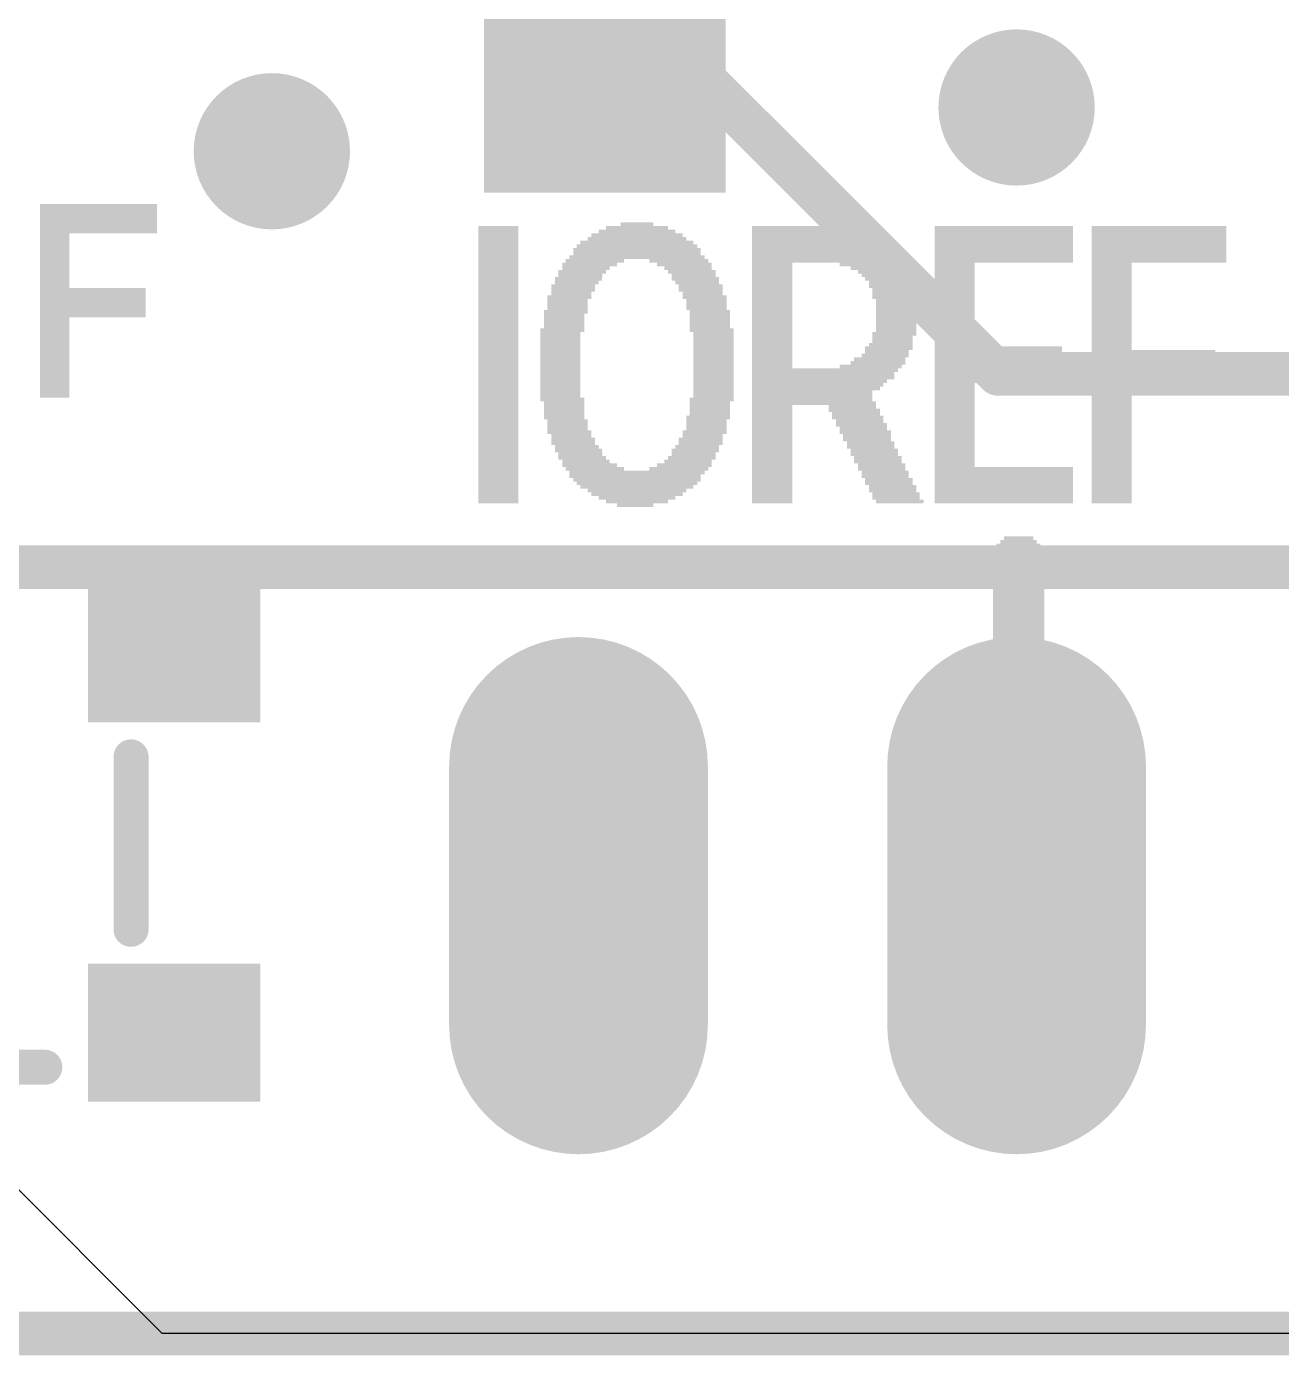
# Model space of a CAD drawing. Extents: x -3.3 to 68.7, y -0.1 to 53.5.
# Drawn here: x 24.74 to 32.02, y -0.13 to 7.58 of the extents above; entities that cross this region are included whole.
import ezdxf

# ---------------------------------------------------------------- set-up
doc = ezdxf.new("R2010")
doc.units = 0
for name, color, linetype in [('1', 12, 'CONTINUOUS'), ('16', 5, 'CONTINUOUS'), ('17', 110, 'CONTINUOUS'), ('18', 3, 'CONTINUOUS'), ('20', 53, 'CONTINUOUS'), ('200', 4, 'CONTINUOUS'), ('21', 40, 'CONTINUOUS')]:
    doc.layers.add(name, color=color, linetype=linetype)

# ---------------------------------------------------------------- blocks, each defined once
blk = doc.blocks.new('RECT')
blk.add_solid([(-0.5, -0.5), (0.5, -0.5), (-0.5, 0.5), (0.5, 0.5)])
blk = doc.blocks.new('LONGP100')
at = {"const_width": 1}
blk.add_lwpolyline([(-0.5, 0), (0.5, 0)], dxfattribs=at)
at = {"const_width": 0.5}
for points in [[(-0.5, 0.25, 1), (-0.5, -0.25)], [(0.5, -0.25, 1), (0.5, 0.25)]]:
    blk.add_lwpolyline(points, format="xyb", dxfattribs=at)
blk = doc.blocks.new('ROUNDV')
at = {"const_width": 0.5}
blk.add_lwpolyline([(0, -0.25, 1), (0, 0.25, 1), (0, -0.25)], format="xyb", dxfattribs=at)

msp = doc.modelspace()

# ---------------------------------------------------------------- linework, layer by layer
at = {"layer": '1', "const_width": 0.254}
msp.add_lwpolyline([(68.58, 0), (0, 0)], dxfattribs=at)
at = {"layer": '16', "const_width": 0.254}
for points in [[(30.3744, 5.5666), (25.3786, 10.5624)], [(38.989, 5.5666), (30.3744, 5.5666)], [(30.48, 4.445), (21.463, 4.445)], [(30.48, 2.54), (30.48, 4.445)], [(35.433, 4.445), (30.48, 4.445)], [(68.58, 0), (0, 0)]]:
    msp.add_lwpolyline(points, dxfattribs=at)
at = {"layer": '16', "const_width": 0.127}
for points in [[(30.3744, 5.6301, 1), (30.3744, 5.5031)], [(30.3295, 5.5217, 1), (30.4193, 5.6115)], [(30.5435, 4.445, 1), (30.4165, 4.445)], [(30.48, 4.5085, 1), (30.48, 4.3815)], [(30.48, 4.3815, 1), (30.48, 4.5085)], [(30.4165, 2.54, 1), (30.5435, 2.54)]]:
    msp.add_lwpolyline(points, format="xyb", dxfattribs=at)
at = {"layer": '20'}
for p, q in [((25.527, 0), (24.384, 1.143)), ((65.04, 0), (25.527, 0))]:
    msp.add_line(p, q, dxfattribs=at)
at = {"layer": '21', "const_width": 0.2032}
for points in [[(25.3456, 3.3448), (25.3456, 2.3448)], [(19.0456, 1.5448), (24.8456, 1.5448)]]:
    msp.add_lwpolyline(points, dxfattribs=at)
at = {"layer": '21', "const_width": 0.1016}
for points in [[(25.3964, 3.3448, 1), (25.2948, 3.3448)], [(25.2948, 2.3448, 1), (25.3964, 2.3448)], [(24.8456, 1.494, 1), (24.8456, 1.5956)]]:
    msp.add_lwpolyline(points, format="xyb", dxfattribs=at)

# ---------------------------------------------------------------- block references
at = {"layer": '1', "xscale": 3.556, "yscale": 1.4, "rotation": 90}
msp.add_blockref('RECT', (28.0924, 8.395), dxfattribs=at)
at = {"layer": '1', "yscale": 0.8}
for p in [(25.5956, 3.9448), (25.5956, 1.7448)]:
    msp.add_blockref('RECT', p, dxfattribs=at)
at = {"layer": '17', "xscale": 1.5, "yscale": 1.5, "rotation": 90}
for p in [(27.94, 2.54), (27.94, 2.54), (30.48, 2.54), (30.48, 2.54)]:
    msp.add_blockref('LONGP100', p, dxfattribs=at)
at = {"layer": '18', "xscale": 0.9064, "yscale": 0.9064}
for p in [(30.48, 7.112), (30.48, 7.112), (26.162, 6.858), (26.162, 6.858)]:
    msp.add_blockref('ROUNDV', p, dxfattribs=at)
at = {"layer": '200'}
for p, xscale, yscale in [((25.1574, 6.5405), 0.6782, 0.0213), ((25.1574, 6.5193), 0.6782, 0.0211), ((25.1574, 6.4982), 0.6782, 0.0211), ((25.1574, 6.477), 0.6782, 0.0213), ((25.1574, 6.4558), 0.6782, 0.0211), ((25.1574, 6.4347), 0.6782, 0.0211), ((25.1574, 6.4135), 0.6782, 0.0213), ((25.1574, 6.3923), 0.6782, 0.0211), ((27.4752, 6.4135), 0.2337, 0.0213), ((27.4752, 6.3923), 0.2337, 0.0211), ((28.2791, 6.3923), 0.4445, 0.0211), ((28.2791, 6.4135), 0.3581, 0.0213), ((28.2791, 6.4347), 0.1905, 0.0211), ((29.2214, 6.4135), 0.5512, 0.0213), ((29.2633, 6.3923), 0.635, 0.0211), ((30.4063, 6.4135), 0.8026, 0.0213), ((30.4063, 6.3923), 0.8026, 0.0211), ((31.3055, 6.4135), 0.7823, 0.0213), ((31.3055, 6.3923), 0.7823, 0.0211), ((24.9034, 6.3712), 0.1702, 0.0211), ((24.9034, 6.35), 0.1702, 0.0213), ((24.9034, 6.3288), 0.1702, 0.0211), ((27.4752, 6.3712), 0.2337, 0.0211), ((27.4752, 6.35), 0.2337, 0.0213), ((27.4752, 6.3288), 0.2337, 0.0211), ((28.2778, 6.3288), 0.6553, 0.0211), ((28.2791, 6.35), 0.5715, 0.0213), ((28.2791, 6.3712), 0.5309, 0.0211), ((29.3268, 6.3288), 0.762, 0.0211), ((29.2951, 6.3712), 0.6985, 0.0211), ((29.3167, 6.35), 0.7417, 0.0213), ((30.4063, 6.3712), 0.8026, 0.0211), ((30.4063, 6.35), 0.8026, 0.0213), ((30.4063, 6.3288), 0.8026, 0.0211), ((31.3055, 6.3712), 0.7823, 0.0211), ((31.3055, 6.35), 0.7823, 0.0213), ((31.3055, 6.3288), 0.7823, 0.0211), ((24.9034, 6.3077), 0.1702, 0.0211), ((24.9034, 6.2865), 0.1702, 0.0213), ((24.9034, 6.2653), 0.1702, 0.0211), ((24.9034, 6.2442), 0.1702, 0.0211), ((27.4752, 6.3077), 0.2337, 0.0211), ((27.4752, 6.2865), 0.2337, 0.0213), ((27.4752, 6.2653), 0.2337, 0.0211), ((27.4752, 6.2442), 0.2337, 0.0211), ((28.2791, 6.2442), 0.7849, 0.0211), ((28.2791, 6.2865), 0.7391, 0.0213), ((28.2791, 6.2653), 0.7391, 0.0211), ((28.2791, 6.3077), 0.6985, 0.0211), ((29.3484, 6.3077), 0.8052, 0.0211), ((29.3586, 6.2865), 0.8255, 0.0213), ((29.3688, 6.2653), 0.8458, 0.0211), ((29.3688, 6.2442), 0.8458, 0.0211), ((30.4063, 6.3077), 0.8026, 0.0211), ((30.4063, 6.2865), 0.8026, 0.0213), ((30.4063, 6.2653), 0.8026, 0.0211), ((30.4063, 6.2442), 0.8026, 0.0211), ((31.3055, 6.3077), 0.7823, 0.0211), ((31.3055, 6.2865), 0.7823, 0.0213), ((31.3055, 6.2653), 0.7823, 0.0211), ((31.3055, 6.2442), 0.7823, 0.0211), ((24.9034, 6.223), 0.1702, 0.0213), ((24.9034, 6.2018), 0.1702, 0.0211), ((24.9034, 6.1807), 0.1702, 0.0211), ((24.9034, 6.1595), 0.1702, 0.0213), ((27.4752, 6.223), 0.2337, 0.0213), ((27.4752, 6.2018), 0.2337, 0.0211), ((27.4752, 6.1807), 0.2337, 0.0211), ((27.4752, 6.1595), 0.2337, 0.0213), ((27.9616, 6.1595), 0.2769, 0.0213), ((28.0048, 6.2018), 0.3175, 0.0211), ((27.9832, 6.1807), 0.2743, 0.0211), ((28.0353, 6.223), 0.3378, 0.0213), ((28.5217, 6.223), 0.3404, 0.0213), ((28.5534, 6.2018), 0.3175, 0.0211), ((28.575, 6.1807), 0.2743, 0.0211), ((28.5966, 6.1595), 0.2769, 0.0213), ((29.3802, 6.223), 0.8687, 0.0213), ((29.0627, 6.2018), 0.2337, 0.0211), ((29.0627, 6.1807), 0.2337, 0.0211), ((29.0627, 6.1595), 0.2337, 0.0213), ((29.6443, 6.2018), 0.381, 0.0211), ((29.6761, 6.1807), 0.3175, 0.0211), ((29.7078, 6.1595), 0.2946, 0.0213), ((30.4063, 6.223), 0.8026, 0.0213), ((30.1206, 6.2018), 0.2311, 0.0211), ((30.1206, 6.1807), 0.2311, 0.0211), ((30.1206, 6.1595), 0.2311, 0.0213), ((31.3055, 6.223), 0.7823, 0.0213), ((31.0312, 6.2018), 0.2337, 0.0211), ((31.0312, 6.1807), 0.2337, 0.0211), ((31.0312, 6.1595), 0.2337, 0.0213), ((24.9034, 6.1383), 0.1702, 0.0211), ((24.9034, 6.1172), 0.1702, 0.0211), ((24.9034, 6.096), 0.1702, 0.0213), ((27.4752, 6.1383), 0.2337, 0.0211), ((27.4752, 6.1172), 0.2337, 0.0211), ((27.4752, 6.096), 0.2337, 0.0213), ((27.9298, 6.096), 0.254, 0.0213), ((27.94, 6.1172), 0.2743, 0.0211), ((27.9502, 6.1383), 0.254, 0.0211), ((28.608, 6.1383), 0.254, 0.0211), ((28.6182, 6.1172), 0.2743, 0.0211), ((28.6283, 6.096), 0.254, 0.0213), ((29.0627, 6.1383), 0.2337, 0.0211), ((29.0627, 6.1172), 0.2337, 0.0211), ((29.0627, 6.096), 0.2337, 0.0213), ((29.718, 6.1383), 0.2743, 0.0211), ((29.7396, 6.1172), 0.2769, 0.0211), ((29.751, 6.096), 0.254, 0.0213), ((30.1206, 6.1383), 0.2311, 0.0211), ((30.1206, 6.1172), 0.2311, 0.0211), ((30.1206, 6.096), 0.2311, 0.0213), ((31.0312, 6.1383), 0.2337, 0.0211), ((31.0312, 6.1172), 0.2337, 0.0211), ((31.0312, 6.096), 0.2337, 0.0213), ((24.9034, 6.0748), 0.1702, 0.0211), ((25.1244, 6.0537), 0.6121, 0.0211), ((25.1244, 6.0325), 0.6121, 0.0213), ((25.1244, 6.0113), 0.6121, 0.0211), ((27.4752, 6.0748), 0.2337, 0.0211), ((27.4752, 6.0537), 0.2337, 0.0211), ((27.4752, 6.0325), 0.2337, 0.0213), ((27.4752, 6.0113), 0.2337, 0.0211), ((27.8867, 6.0113), 0.254, 0.0211), ((27.9095, 6.0748), 0.254, 0.0211), ((27.9095, 6.0537), 0.254, 0.0211), ((27.8981, 6.0325), 0.2311, 0.0213), ((28.6487, 6.0748), 0.254, 0.0211), ((28.6487, 6.0537), 0.254, 0.0211), ((28.6715, 6.0113), 0.254, 0.0211), ((28.6601, 6.0325), 0.2311, 0.0213), ((29.0627, 6.0748), 0.2337, 0.0211), ((29.0627, 6.0537), 0.2337, 0.0211), ((29.0627, 6.0325), 0.2337, 0.0213), ((29.0627, 6.0113), 0.2337, 0.0211), ((29.751, 6.0748), 0.254, 0.0211), ((29.7612, 6.0537), 0.2337, 0.0211), ((29.7713, 6.0325), 0.254, 0.0213), ((29.7713, 6.0113), 0.254, 0.0211), ((30.1206, 6.0748), 0.2311, 0.0211), ((30.1206, 6.0537), 0.2311, 0.0211), ((30.1206, 6.0325), 0.2311, 0.0213), ((30.1206, 6.0113), 0.2311, 0.0211), ((31.0312, 6.0748), 0.2337, 0.0211), ((31.0312, 6.0537), 0.2337, 0.0211), ((31.0312, 6.0325), 0.2337, 0.0213), ((31.0312, 6.0113), 0.2337, 0.0211), ((25.1244, 5.9902), 0.6121, 0.0211), ((25.1244, 5.969), 0.6121, 0.0213), ((25.1244, 5.9478), 0.6121, 0.0211), ((25.1244, 5.9267), 0.6121, 0.0211), ((27.4752, 5.9902), 0.2337, 0.0211), ((27.4752, 5.969), 0.2337, 0.0213), ((27.4752, 5.9478), 0.2337, 0.0211), ((27.4752, 5.9267), 0.2337, 0.0211), ((27.8663, 5.9267), 0.254, 0.0211), ((27.8765, 5.9902), 0.2337, 0.0211), ((27.8765, 5.969), 0.2337, 0.0213), ((27.8765, 5.9478), 0.2337, 0.0211), ((28.6817, 5.9902), 0.2337, 0.0211), ((28.6817, 5.969), 0.2337, 0.0213), ((28.6817, 5.9478), 0.2337, 0.0211), ((28.702, 5.9267), 0.2337, 0.0211), ((29.0627, 5.9902), 0.2337, 0.0211), ((29.0627, 5.969), 0.2337, 0.0213), ((29.0627, 5.9478), 0.2337, 0.0211), ((29.0627, 5.9267), 0.2337, 0.0211), ((29.7815, 5.9902), 0.2337, 0.0211), ((29.7815, 5.969), 0.2337, 0.0213), ((29.7815, 5.9478), 0.2337, 0.0211), ((29.7815, 5.9267), 0.2337, 0.0211), ((30.1206, 5.9902), 0.2311, 0.0211), ((30.1206, 5.969), 0.2311, 0.0213), ((30.1206, 5.9478), 0.2311, 0.0211), ((30.1206, 5.9267), 0.2311, 0.0211), ((31.0312, 5.9902), 0.2337, 0.0211), ((31.0312, 5.969), 0.2337, 0.0213), ((31.0312, 5.9478), 0.2337, 0.0211), ((31.0312, 5.9267), 0.2337, 0.0211), ((24.9034, 5.8843), 0.1702, 0.0211), ((24.9034, 5.8632), 0.1702, 0.0211), ((25.1244, 5.9055), 0.6121, 0.0213), ((27.4752, 5.9055), 0.2337, 0.0213), ((27.4752, 5.8843), 0.2337, 0.0211), ((27.4752, 5.8632), 0.2337, 0.0211), ((27.8562, 5.9055), 0.2337, 0.0213), ((27.8562, 5.8843), 0.2337, 0.0211), ((27.8562, 5.8632), 0.2337, 0.0211), ((28.702, 5.9055), 0.2337, 0.0213), ((28.702, 5.8843), 0.2337, 0.0211), ((28.702, 5.8632), 0.2337, 0.0211), ((29.0627, 5.9055), 0.2337, 0.0213), ((29.0627, 5.8843), 0.2337, 0.0211), ((29.0627, 5.8632), 0.2337, 0.0211), ((29.7815, 5.9055), 0.2337, 0.0213), ((29.7815, 5.8843), 0.2337, 0.0211), ((29.7815, 5.8632), 0.2337, 0.0211), ((30.1206, 5.9055), 0.2311, 0.0213), ((30.1206, 5.8843), 0.2311, 0.0211), ((30.1206, 5.8632), 0.2311, 0.0211), ((31.0312, 5.9055), 0.2337, 0.0213), ((31.0312, 5.8843), 0.2337, 0.0211), ((31.0312, 5.8632), 0.2337, 0.0211), ((24.9034, 5.842), 0.1702, 0.0213), ((24.9034, 5.8208), 0.1702, 0.0211), ((24.9034, 5.7997), 0.1702, 0.0211), ((24.9034, 5.7785), 0.1702, 0.0213), ((27.4752, 5.842), 0.2337, 0.0213), ((27.4752, 5.8208), 0.2337, 0.0211), ((27.4752, 5.7997), 0.2337, 0.0211), ((27.4752, 5.7785), 0.2337, 0.0213), ((27.846, 5.8208), 0.254, 0.0211), ((27.8346, 5.7997), 0.2311, 0.0211), ((27.8346, 5.7785), 0.2311, 0.0213), ((27.8562, 5.842), 0.2337, 0.0213), ((28.702, 5.842), 0.2337, 0.0213), ((28.7122, 5.8208), 0.254, 0.0211), ((28.7223, 5.7997), 0.2337, 0.0211), ((28.7223, 5.7785), 0.2337, 0.0213), ((29.0627, 5.842), 0.2337, 0.0213), ((29.0627, 5.8208), 0.2337, 0.0211), ((29.0627, 5.7997), 0.2337, 0.0211), ((29.0627, 5.7785), 0.2337, 0.0213), ((29.7713, 5.7997), 0.254, 0.0211), ((29.7612, 5.7785), 0.2337, 0.0213), ((29.7815, 5.842), 0.2337, 0.0213), ((29.7815, 5.8208), 0.2337, 0.0211), ((30.1206, 5.842), 0.2311, 0.0213), ((30.1206, 5.8208), 0.2311, 0.0211), ((30.1206, 5.7997), 0.2311, 0.0211), ((30.1206, 5.7785), 0.2311, 0.0213), ((31.0312, 5.842), 0.2337, 0.0213), ((31.0312, 5.8208), 0.2337, 0.0211), ((31.0312, 5.7997), 0.2337, 0.0211), ((31.0312, 5.7785), 0.2337, 0.0213), ((24.9034, 5.7573), 0.1702, 0.0211), ((24.9034, 5.7362), 0.1702, 0.0211), ((24.9034, 5.715), 0.1702, 0.0213), ((24.9034, 5.6938), 0.1702, 0.0211), ((27.4752, 5.7573), 0.2337, 0.0211), ((27.4752, 5.7362), 0.2337, 0.0211), ((27.4752, 5.715), 0.2337, 0.0213), ((27.4752, 5.6938), 0.2337, 0.0211), ((27.8346, 5.7573), 0.2311, 0.0211), ((27.8346, 5.7362), 0.2311, 0.0211), ((27.8346, 5.715), 0.2311, 0.0213), ((27.8346, 5.6938), 0.2311, 0.0211), ((28.7223, 5.7573), 0.2337, 0.0211), ((28.7223, 5.7362), 0.2337, 0.0211), ((28.7223, 5.715), 0.2337, 0.0213), ((28.7223, 5.6938), 0.2337, 0.0211), ((29.0627, 5.7573), 0.2337, 0.0211), ((29.0627, 5.7362), 0.2337, 0.0211), ((29.0627, 5.715), 0.2337, 0.0213), ((29.0627, 5.6938), 0.2337, 0.0211), ((29.7396, 5.715), 0.2769, 0.0213), ((29.7282, 5.6938), 0.254, 0.0211), ((29.751, 5.7362), 0.254, 0.0211), ((29.7612, 5.7573), 0.2337, 0.0211), ((30.1206, 5.7573), 0.2311, 0.0211), ((30.1206, 5.7362), 0.2311, 0.0211), ((30.3746, 5.715), 0.7391, 0.0213), ((30.3746, 5.6938), 0.7391, 0.0211), ((31.0312, 5.7573), 0.2337, 0.0211), ((31.0312, 5.7362), 0.2337, 0.0211), ((31.0312, 5.715), 0.2337, 0.0213), ((31.2738, 5.6938), 0.7188, 0.0211), ((24.9034, 5.6727), 0.1702, 0.0211), ((24.9034, 5.6515), 0.1702, 0.0213), ((24.9034, 5.6303), 0.1702, 0.0211), ((27.4752, 5.6727), 0.2337, 0.0211), ((27.4752, 5.6515), 0.2337, 0.0213), ((27.4752, 5.6303), 0.2337, 0.0211), ((27.8346, 5.6727), 0.2311, 0.0211), ((27.8346, 5.6515), 0.2311, 0.0213), ((27.8346, 5.6303), 0.2311, 0.0211), ((28.7223, 5.6727), 0.2337, 0.0211), ((28.7223, 5.6515), 0.2337, 0.0213), ((28.7223, 5.6303), 0.2337, 0.0211), ((29.0627, 5.6727), 0.2337, 0.0211), ((29.0627, 5.6515), 0.2337, 0.0213), ((29.0627, 5.6303), 0.2337, 0.0211), ((29.6761, 5.6303), 0.3175, 0.0211), ((29.6863, 5.6515), 0.2972, 0.0213), ((29.718, 5.6727), 0.2743, 0.0211), ((30.3746, 5.6727), 0.7391, 0.0211), ((30.3746, 5.6515), 0.7391, 0.0213), ((30.3746, 5.6303), 0.7391, 0.0211), ((31.2738, 5.6727), 0.7188, 0.0211), ((31.2738, 5.6515), 0.7188, 0.0213), ((31.2738, 5.6303), 0.7188, 0.0211), ((24.9034, 5.6092), 0.1702, 0.0211), ((24.9034, 5.588), 0.1702, 0.0213), ((24.9034, 5.5668), 0.1702, 0.0211), ((24.9034, 5.5457), 0.1702, 0.0211), ((27.4752, 5.6092), 0.2337, 0.0211), ((27.4752, 5.588), 0.2337, 0.0213), ((27.4752, 5.5668), 0.2337, 0.0211), ((27.4752, 5.5457), 0.2337, 0.0211), ((27.8346, 5.6092), 0.2311, 0.0211), ((27.8346, 5.588), 0.2311, 0.0213), ((27.8346, 5.5668), 0.2311, 0.0211), ((27.8346, 5.5457), 0.2311, 0.0211), ((28.7223, 5.6092), 0.2337, 0.0211), ((28.7223, 5.588), 0.2337, 0.0213), ((28.7223, 5.5668), 0.2337, 0.0211), ((28.7223, 5.5457), 0.2337, 0.0211), ((29.0627, 5.6092), 0.2337, 0.0211), ((29.3688, 5.588), 0.8458, 0.0213), ((29.3586, 5.5668), 0.8255, 0.0211), ((29.3586, 5.5457), 0.8255, 0.0211), ((29.6342, 5.6092), 0.3607, 0.0211), ((30.3746, 5.6092), 0.7391, 0.0211), ((30.3746, 5.588), 0.7391, 0.0213), ((30.3746, 5.5668), 0.7391, 0.0211), ((30.3746, 5.5457), 0.7391, 0.0211), ((31.2738, 5.6092), 0.7188, 0.0211), ((31.2738, 5.588), 0.7188, 0.0213), ((31.2738, 5.5668), 0.7188, 0.0211), ((31.2738, 5.5457), 0.7188, 0.0211), ((24.9034, 5.5245), 0.1702, 0.0213), ((24.9034, 5.5033), 0.1702, 0.0211), ((24.9034, 5.4822), 0.1702, 0.0211), ((27.4752, 5.5245), 0.2337, 0.0213), ((27.4752, 5.5033), 0.2337, 0.0211), ((27.4752, 5.4822), 0.2337, 0.0211), ((27.8346, 5.5245), 0.2311, 0.0213), ((27.8346, 5.5033), 0.2311, 0.0211), ((27.8346, 5.4822), 0.2311, 0.0211), ((28.7223, 5.5245), 0.2337, 0.0213), ((28.7223, 5.5033), 0.2337, 0.0211), ((28.7223, 5.4822), 0.2337, 0.0211), ((29.3268, 5.5033), 0.762, 0.0211), ((29.337, 5.5245), 0.7823, 0.0213), ((29.3167, 5.4822), 0.7417, 0.0211), ((30.3746, 5.5245), 0.7391, 0.0213), ((30.1206, 5.5033), 0.2311, 0.0211), ((30.1206, 5.4822), 0.2311, 0.0211), ((31.0312, 5.4822), 0.2337, 0.0211), ((31.2738, 5.5245), 0.7188, 0.0213), ((31.2738, 5.5033), 0.7188, 0.0211), ((24.9034, 5.461), 0.1702, 0.0213), ((24.9034, 5.4398), 0.1702, 0.0211), ((27.4752, 5.461), 0.2337, 0.0213), ((27.4752, 5.4398), 0.2337, 0.0211), ((27.4752, 5.4187), 0.2337, 0.0211), ((27.4752, 5.3975), 0.2337, 0.0213), ((27.8346, 5.461), 0.2311, 0.0213), ((27.8346, 5.4398), 0.2311, 0.0211), ((27.846, 5.4187), 0.254, 0.0211), ((27.8562, 5.3975), 0.2337, 0.0213), ((28.7122, 5.4187), 0.254, 0.0211), ((28.702, 5.3975), 0.2337, 0.0213), ((28.7223, 5.461), 0.2337, 0.0213), ((28.7223, 5.4398), 0.2337, 0.0211), ((29.2951, 5.461), 0.6985, 0.0213), ((29.2951, 5.4398), 0.6985, 0.0211), ((29.2951, 5.4187), 0.6985, 0.0211), ((29.3053, 5.3975), 0.7188, 0.0213), ((30.1206, 5.461), 0.2311, 0.0213), ((30.1206, 5.4398), 0.2311, 0.0211), ((30.1206, 5.4187), 0.2311, 0.0211), ((30.1206, 5.3975), 0.2311, 0.0213), ((31.0312, 5.461), 0.2337, 0.0213), ((31.0312, 5.4398), 0.2337, 0.0211), ((31.0312, 5.4187), 0.2337, 0.0211), ((31.0312, 5.3975), 0.2337, 0.0213), ((27.4752, 5.3763), 0.2337, 0.0211), ((27.4752, 5.3552), 0.2337, 0.0211), ((27.4752, 5.334), 0.2337, 0.0213), ((27.4752, 5.3128), 0.2337, 0.0211), ((27.8562, 5.3763), 0.2337, 0.0211), ((27.8562, 5.3552), 0.2337, 0.0211), ((27.8562, 5.334), 0.2337, 0.0213), ((27.8562, 5.3128), 0.2337, 0.0211), ((28.6918, 5.3128), 0.254, 0.0211), ((28.702, 5.3763), 0.2337, 0.0211), ((28.702, 5.3552), 0.2337, 0.0211), ((28.702, 5.334), 0.2337, 0.0213), ((29.0627, 5.3763), 0.2337, 0.0211), ((29.0627, 5.3552), 0.2337, 0.0211), ((29.0627, 5.334), 0.2337, 0.0213), ((29.0627, 5.3128), 0.2337, 0.0211), ((29.5389, 5.3552), 0.2972, 0.0211), ((29.5275, 5.3763), 0.2743, 0.0211), ((29.5491, 5.334), 0.2769, 0.0213), ((29.5593, 5.3128), 0.2972, 0.0211), ((30.1206, 5.3763), 0.2311, 0.0211), ((30.1206, 5.3552), 0.2311, 0.0211), ((30.1206, 5.334), 0.2311, 0.0213), ((30.1206, 5.3128), 0.2311, 0.0211), ((31.0312, 5.3763), 0.2337, 0.0211), ((31.0312, 5.3552), 0.2337, 0.0211), ((31.0312, 5.334), 0.2337, 0.0213), ((31.0312, 5.3128), 0.2337, 0.0211), ((27.4752, 5.2917), 0.2337, 0.0211), ((27.4752, 5.2705), 0.2337, 0.0213), ((27.4752, 5.2493), 0.2337, 0.0211), ((27.8765, 5.2917), 0.2337, 0.0211), ((27.8765, 5.2705), 0.2337, 0.0213), ((27.8765, 5.2493), 0.2337, 0.0211), ((28.6817, 5.2917), 0.2337, 0.0211), ((28.6817, 5.2705), 0.2337, 0.0213), ((28.6817, 5.2493), 0.2337, 0.0211), ((29.0627, 5.2917), 0.2337, 0.0211), ((29.0627, 5.2705), 0.2337, 0.0213), ((29.0627, 5.2493), 0.2337, 0.0211), ((29.5808, 5.2705), 0.2946, 0.0213), ((29.5707, 5.2917), 0.2743, 0.0211), ((29.591, 5.2493), 0.2743, 0.0211), ((30.1206, 5.2917), 0.2311, 0.0211), ((30.1206, 5.2705), 0.2311, 0.0213), ((30.1206, 5.2493), 0.2311, 0.0211), ((31.0312, 5.2917), 0.2337, 0.0211), ((31.0312, 5.2705), 0.2337, 0.0213), ((31.0312, 5.2493), 0.2337, 0.0211), ((27.4752, 5.2282), 0.2337, 0.0211), ((27.4752, 5.207), 0.2337, 0.0213), ((27.4752, 5.1858), 0.2337, 0.0211), ((27.4752, 5.1647), 0.2337, 0.0211), ((27.8867, 5.2282), 0.254, 0.0211), ((27.9095, 5.1858), 0.254, 0.0211), ((27.9095, 5.1647), 0.254, 0.0211), ((27.8981, 5.207), 0.2311, 0.0213), ((28.6487, 5.1858), 0.254, 0.0211), ((28.6487, 5.1647), 0.254, 0.0211), ((28.6715, 5.2282), 0.254, 0.0211), ((28.6601, 5.207), 0.2311, 0.0213), ((29.0627, 5.2282), 0.2337, 0.0211), ((29.0627, 5.207), 0.2337, 0.0213), ((29.0627, 5.1858), 0.2337, 0.0211), ((29.0627, 5.1647), 0.2337, 0.0211), ((29.6024, 5.2282), 0.2972, 0.0211), ((29.6126, 5.207), 0.2769, 0.0213), ((29.6126, 5.1858), 0.2769, 0.0211), ((29.6342, 5.1647), 0.2743, 0.0211), ((30.1206, 5.2282), 0.2311, 0.0211), ((30.1206, 5.207), 0.2311, 0.0213), ((30.1206, 5.1858), 0.2311, 0.0211), ((30.1206, 5.1647), 0.2311, 0.0211), ((31.0312, 5.2282), 0.2337, 0.0211), ((31.0312, 5.207), 0.2337, 0.0213), ((31.0312, 5.1858), 0.2337, 0.0211), ((31.0312, 5.1647), 0.2337, 0.0211), ((27.4752, 5.1435), 0.2337, 0.0213), ((27.4752, 5.1223), 0.2337, 0.0211), ((27.4752, 5.1012), 0.2337, 0.0211), ((27.4752, 5.08), 0.2337, 0.0213), ((27.9298, 5.1435), 0.254, 0.0213), ((27.94, 5.1223), 0.2743, 0.0211), ((27.9502, 5.1012), 0.254, 0.0211), ((27.9616, 5.08), 0.2769, 0.0213), ((28.5966, 5.08), 0.2769, 0.0213), ((28.608, 5.1012), 0.254, 0.0211), ((28.6182, 5.1223), 0.2743, 0.0211), ((28.6283, 5.1435), 0.254, 0.0213), ((29.0627, 5.1435), 0.2337, 0.0213), ((29.0627, 5.1223), 0.2337, 0.0211), ((29.0627, 5.1012), 0.2337, 0.0211), ((29.0627, 5.08), 0.2337, 0.0213), ((29.6342, 5.1435), 0.2743, 0.0213), ((29.6545, 5.1223), 0.2743, 0.0211), ((29.6545, 5.1012), 0.2743, 0.0211), ((29.6761, 5.08), 0.2769, 0.0213), ((30.1206, 5.1435), 0.2311, 0.0213), ((30.1206, 5.1223), 0.2311, 0.0211), ((30.1206, 5.1012), 0.2311, 0.0211), ((30.1206, 5.08), 0.2311, 0.0213), ((31.0312, 5.1435), 0.2337, 0.0213), ((31.0312, 5.1223), 0.2337, 0.0211), ((31.0312, 5.1012), 0.2337, 0.0211), ((31.0312, 5.08), 0.2337, 0.0213), ((27.4752, 5.0588), 0.2337, 0.0211), ((27.4752, 5.0377), 0.2337, 0.0211), ((27.4752, 5.0165), 0.2337, 0.0213), ((28.0048, 5.0377), 0.3175, 0.0211), ((27.9832, 5.0588), 0.2743, 0.0211), ((28.0353, 5.0165), 0.3378, 0.0213), ((28.5217, 5.0165), 0.3404, 0.0213), ((28.5534, 5.0377), 0.3175, 0.0211), ((28.575, 5.0588), 0.2743, 0.0211), ((29.0627, 5.0588), 0.2337, 0.0211), ((29.0627, 5.0377), 0.2337, 0.0211), ((29.0627, 5.0165), 0.2337, 0.0213), ((29.6761, 5.0588), 0.2769, 0.0211), ((29.6977, 5.0377), 0.2743, 0.0211), ((29.6977, 5.0165), 0.2743, 0.0213), ((30.4063, 5.0165), 0.8026, 0.0213), ((30.1206, 5.0588), 0.2311, 0.0211), ((30.1206, 5.0377), 0.2311, 0.0211), ((31.0312, 5.0588), 0.2337, 0.0211), ((31.0312, 5.0377), 0.2337, 0.0211), ((31.0312, 5.0165), 0.2337, 0.0213), ((27.4752, 4.9953), 0.2337, 0.0211), ((27.4752, 4.9742), 0.2337, 0.0211), ((27.4752, 4.953), 0.2337, 0.0213), ((27.4752, 4.9318), 0.2337, 0.0211), ((28.2791, 4.9953), 0.7849, 0.0211), ((28.2677, 4.9742), 0.762, 0.0211), ((28.2791, 4.953), 0.7391, 0.0213), ((28.2791, 4.9318), 0.6985, 0.0211), ((29.0627, 4.9953), 0.2337, 0.0211), ((29.0627, 4.9742), 0.2337, 0.0211), ((29.0627, 4.953), 0.2337, 0.0213), ((29.0627, 4.9318), 0.2337, 0.0211), ((29.718, 4.9953), 0.2743, 0.0211), ((29.718, 4.9742), 0.2743, 0.0211), ((29.7396, 4.953), 0.2769, 0.0213), ((29.7396, 4.9318), 0.2769, 0.0211), ((30.4063, 4.9953), 0.8026, 0.0211), ((30.4063, 4.9742), 0.8026, 0.0211), ((30.4063, 4.953), 0.8026, 0.0213), ((30.4063, 4.9318), 0.8026, 0.0211), ((31.0312, 4.9953), 0.2337, 0.0211), ((31.0312, 4.9742), 0.2337, 0.0211), ((31.0312, 4.953), 0.2337, 0.0213), ((31.0312, 4.9318), 0.2337, 0.0211), ((27.4752, 4.9107), 0.2337, 0.0211), ((27.4752, 4.8895), 0.2337, 0.0213), ((27.4752, 4.8683), 0.2337, 0.0211), ((27.4752, 4.8472), 0.2337, 0.0211), ((28.2778, 4.9107), 0.6553, 0.0211), ((28.2791, 4.8895), 0.5715, 0.0213), ((28.2791, 4.8683), 0.5309, 0.0211), ((28.2791, 4.8472), 0.4445, 0.0211), ((29.0627, 4.9107), 0.2337, 0.0211), ((29.0627, 4.8895), 0.2337, 0.0213), ((29.0627, 4.8683), 0.2337, 0.0211), ((29.0627, 4.8472), 0.2337, 0.0211), ((29.7612, 4.9107), 0.2743, 0.0211), ((29.7612, 4.8895), 0.2743, 0.0213), ((29.7815, 4.8683), 0.2743, 0.0211), ((29.7815, 4.8472), 0.2743, 0.0211), ((30.4063, 4.9107), 0.8026, 0.0211), ((30.4063, 4.8895), 0.8026, 0.0213), ((30.4063, 4.8683), 0.8026, 0.0211), ((30.4063, 4.8472), 0.8026, 0.0211), ((31.0312, 4.9107), 0.2337, 0.0211), ((31.0312, 4.8895), 0.2337, 0.0213), ((31.0312, 4.8683), 0.2337, 0.0211), ((31.0312, 4.8472), 0.2337, 0.0211), ((27.4752, 4.826), 0.2337, 0.0213), ((28.2791, 4.826), 0.3581, 0.0213), ((28.2689, 4.8048), 0.2108, 0.0211), ((29.0627, 4.826), 0.2337, 0.0213), ((29.8031, 4.826), 0.2769, 0.0213), ((30.4063, 4.826), 0.8026, 0.0213), ((31.0312, 4.826), 0.2337, 0.0213), ((30.4902, 4.572), 0.254, 0.0213), ((30.5016, 4.5508), 0.2769, 0.0211), ((30.4914, 4.5932), 0.2108, 0.0211), ((30.4914, 4.6143), 0.1702, 0.0211), ((30.4914, 4.5297), 0.2972, 0.0211), ((30.4914, 4.5085), 0.2972, 0.0213), ((30.4914, 4.4873), 0.2972, 0.0211), ((30.4914, 4.4662), 0.2972, 0.0211), ((30.4914, 4.445), 0.2972, 0.0213), ((30.4914, 4.4238), 0.2972, 0.0211), ((30.4914, 4.4027), 0.2972, 0.0211), ((30.4914, 4.3815), 0.2972, 0.0213), ((30.4914, 4.3603), 0.2972, 0.0211), ((30.4914, 4.3392), 0.2972, 0.0211), ((30.4914, 4.318), 0.2972, 0.0213), ((30.4914, 4.2968), 0.2972, 0.0211), ((30.4914, 4.2757), 0.2972, 0.0211), ((30.4914, 4.2545), 0.2972, 0.0213), ((30.4914, 4.2333), 0.2972, 0.0211), ((30.4914, 4.2122), 0.2972, 0.0211), ((30.4914, 4.191), 0.2972, 0.0213), ((30.4914, 4.1698), 0.2972, 0.0211), ((30.4914, 4.1487), 0.2972, 0.0211), ((30.4914, 4.1275), 0.2972, 0.0213), ((30.4914, 4.1063), 0.2972, 0.0211), ((30.4914, 4.0852), 0.2972, 0.0211), ((30.4914, 4.064), 0.2972, 0.0213), ((30.4914, 4.0428), 0.2972, 0.0211), ((30.4914, 4.0217), 0.2972, 0.0211), ((30.4914, 4.0005), 0.2972, 0.0213), ((30.4914, 3.9793), 0.2972, 0.0211), ((30.4914, 3.9582), 0.2972, 0.0211), ((30.4914, 3.937), 0.2972, 0.0213), ((30.4914, 3.9158), 0.2972, 0.0211), ((30.4914, 3.8947), 0.2972, 0.0211), ((30.4914, 3.8735), 0.2972, 0.0213), ((30.4914, 3.8523), 0.2972, 0.0211), ((30.4914, 3.8312), 0.2972, 0.0211), ((30.4914, 3.81), 0.2972, 0.0213), ((30.4914, 3.7888), 0.2972, 0.0211), ((30.4914, 3.7677), 0.2972, 0.0211), ((30.4914, 3.7465), 0.2972, 0.0213), ((30.4914, 3.7253), 0.2972, 0.0211), ((30.4914, 3.7042), 0.2972, 0.0211), ((30.4914, 3.683), 0.2972, 0.0213), ((30.4914, 3.6618), 0.2972, 0.0211), ((30.4914, 3.6407), 0.2972, 0.0211), ((30.4914, 3.6195), 0.2972, 0.0213), ((30.4914, 3.5983), 0.2972, 0.0211), ((30.4914, 3.5772), 0.2972, 0.0211), ((30.4914, 3.556), 0.2972, 0.0213), ((30.4914, 3.5348), 0.2972, 0.0211), ((30.4914, 3.5137), 0.2972, 0.0211), ((30.4914, 3.4925), 0.2972, 0.0213), ((30.4914, 3.4713), 0.2972, 0.0211), ((30.4914, 3.4502), 0.2972, 0.0211), ((30.4914, 3.429), 0.2972, 0.0213), ((30.4914, 3.4078), 0.2972, 0.0211), ((30.4914, 3.3867), 0.2972, 0.0211), ((30.4914, 3.3655), 0.2972, 0.0213), ((30.4914, 3.3443), 0.2972, 0.0211), ((30.4914, 3.3232), 0.2972, 0.0211), ((30.4914, 3.302), 0.2972, 0.0213), ((30.4914, 3.2808), 0.2972, 0.0211), ((30.4914, 3.2597), 0.2972, 0.0211), ((30.4914, 3.2385), 0.2972, 0.0213), ((30.4914, 3.2173), 0.2972, 0.0211), ((30.4914, 3.1962), 0.2972, 0.0211), ((30.4914, 3.175), 0.2972, 0.0213), ((30.4914, 3.1538), 0.2972, 0.0211), ((30.4914, 3.1327), 0.2972, 0.0211), ((30.4914, 3.1115), 0.2972, 0.0213), ((30.4914, 3.0903), 0.2972, 0.0211), ((30.4914, 3.0692), 0.2972, 0.0211), ((30.4914, 3.048), 0.2972, 0.0213), ((30.4914, 3.0268), 0.2972, 0.0211), ((30.4914, 3.0057), 0.2972, 0.0211), ((30.4914, 2.9845), 0.2972, 0.0213), ((30.4914, 2.9633), 0.2972, 0.0211), ((30.4914, 2.9422), 0.2972, 0.0211), ((30.4914, 2.921), 0.2972, 0.0213), ((30.4914, 2.8998), 0.2972, 0.0211), ((30.4914, 2.8787), 0.2972, 0.0211), ((30.4914, 2.8575), 0.2972, 0.0213), ((30.4914, 2.8363), 0.2972, 0.0211), ((30.4914, 2.8152), 0.2972, 0.0211), ((30.4914, 2.794), 0.2972, 0.0213), ((30.4914, 2.7728), 0.2972, 0.0211), ((30.4914, 2.7517), 0.2972, 0.0211), ((30.4914, 2.7305), 0.2972, 0.0213), ((30.4914, 2.7093), 0.2972, 0.0211), ((30.4914, 2.6882), 0.2972, 0.0211), ((30.4914, 2.667), 0.2972, 0.0213), ((30.4914, 2.6458), 0.2972, 0.0211), ((30.4914, 2.6247), 0.2972, 0.0211), ((30.4914, 2.6035), 0.2972, 0.0213), ((30.4914, 2.5823), 0.2972, 0.0211), ((30.4914, 2.5612), 0.2972, 0.0211), ((30.4914, 2.54), 0.2972, 0.0213), ((30.4914, 2.5188), 0.2972, 0.0211), ((30.4914, 2.4977), 0.2972, 0.0211), ((30.4914, 2.4765), 0.2972, 0.0213), ((30.4902, 2.4553), 0.254, 0.0211), ((30.4902, 2.4342), 0.254, 0.0211), ((30.4914, 2.413), 0.2108, 0.0213), ((30.4902, 2.3918), 0.127, 0.0211)]:
    msp.add_blockref('RECT', p, dxfattribs=dict(at, xscale=xscale, yscale=yscale))

doc.saveas('drawing.dxf')
